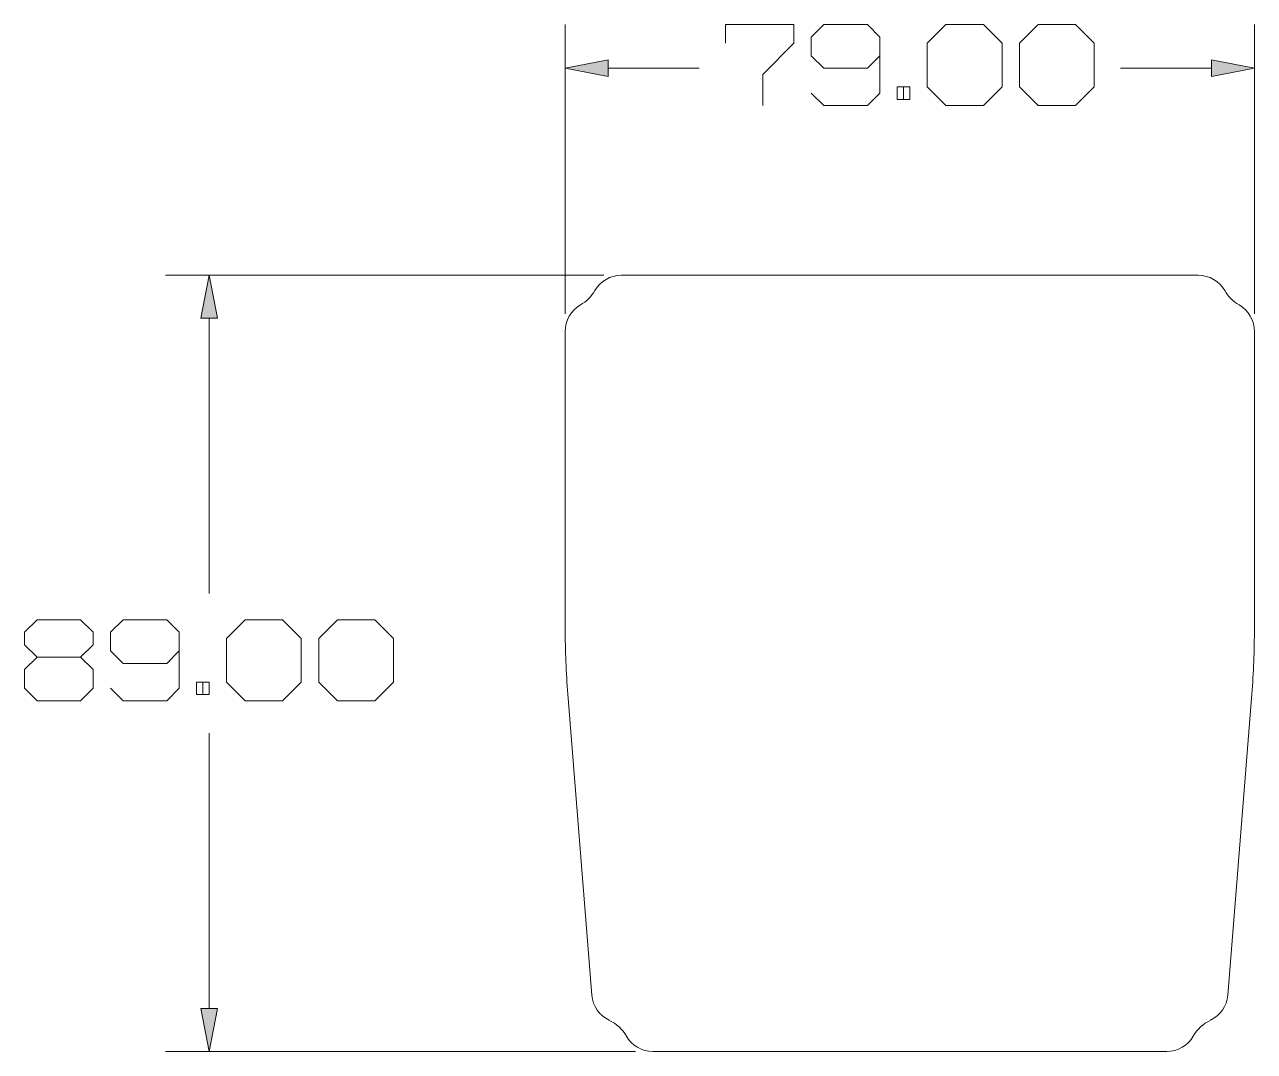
# Model space of a CAD drawing. Extents: x 493 to 634, y 376 to 494.
import ezdxf

# ---------------------------------------------------------------- set-up
doc = ezdxf.new("R2010")
doc.units = 0

msp = doc.modelspace()

# ---------------------------------------------------------------- linework, layer by layer
at = {"color": 5, "lineweight": 13}
for p, q in [((555, 460.57), (555, 493.75)), ((634, 460.57), (634, 493.75)), ((559.91, 488.75), (570.36, 488.75)), ((618.64, 488.75), (629.09, 488.75)), ((559.43, 465), (509.18, 465)), ((514.18, 428.5), (514.18, 460.09)), ((514.18, 380.91), (514.18, 412.5)), ((563.04, 376), (509.18, 376))]:
    msp.add_line(p, q, dxfattribs=at)
at = {"color": 7, "lineweight": 20}
for p, q in [((627.57, 465), (561.43, 465)), ((555, 458.57), (555, 424.49)), ((634, 424.49), (634, 458.57)), ((555.3, 416.96), (558.06, 382.45)), ((630.94, 382.45), (633.7, 416.96)), ((565.04, 376), (623.96, 376))]:
    msp.add_line(p, q, dxfattribs=at)
at = {"color": 5, "lineweight": 13}
for points in [[(573.36, 491.61), (573.36, 493.75), (581.21, 493.75), (581.21, 491.61), (577.64, 488.04), (577.64, 484.47)], [(591.07, 490.18), (589.64, 488.75), (584.64, 488.75), (583.21, 490.18), (583.21, 492.32), (584.64, 493.75), (589.64, 493.75), (591.07, 492.32), (591.07, 485.9), (589.64, 484.47), (584.64, 484.47), (583.21, 485.9)], [(593.79, 486.61), (593.79, 485.18)], [(510.75, 421.93), (509.32, 420.5), (504.32, 420.5), (502.89, 421.93), (502.89, 424.07), (504.32, 425.5), (509.32, 425.5), (510.75, 424.07), (510.75, 417.64), (509.32, 416.21), (504.32, 416.21), (502.89, 417.64)], [(494.46, 421.21), (493.03, 419.79), (493.03, 417.64), (494.46, 416.21), (499.46, 416.21), (500.89, 417.64), (500.89, 419.79), (499.46, 421.21)], [(513.46, 418.36), (513.46, 416.93)]]:
    msp.add_lwpolyline(points, dxfattribs=at)
for points in [[(598.64, 493.75), (602.93, 493.75), (605.07, 491.61), (605.07, 486.61), (602.93, 484.47), (598.64, 484.47), (596.5, 486.61), (596.5, 491.61)], [(609.21, 493.75), (613.5, 493.75), (615.64, 491.61), (615.64, 486.61), (613.5, 484.47), (609.21, 484.47), (607.07, 486.61), (607.07, 491.61)], [(593.07, 486.61), (594.5, 486.61), (594.5, 485.18), (593.07, 485.18)], [(494.46, 425.5), (499.46, 425.5), (500.89, 424.07), (500.89, 422.64), (499.46, 421.21), (494.46, 421.21), (493.03, 422.64), (493.03, 424.07)], [(518.32, 425.5), (522.6, 425.5), (524.75, 423.36), (524.75, 418.36), (522.6, 416.21), (518.32, 416.21), (516.18, 418.36), (516.18, 423.36)], [(528.89, 425.5), (533.18, 425.5), (535.32, 423.36), (535.32, 418.36), (533.18, 416.21), (528.89, 416.21), (526.75, 418.36), (526.75, 423.36)], [(512.75, 418.36), (514.18, 418.36), (514.18, 416.93), (512.75, 416.93)]]:
    msp.add_lwpolyline(points, close=True, dxfattribs=at)
at = {"color": 5, "lineweight": 20}
for points in [[(559.91, 489.71), (555, 488.75), (559.91, 487.8)], [(629.09, 487.8), (634, 488.75), (629.09, 489.71)], [(515.13, 460.09), (514.18, 465), (513.22, 460.09)], [(513.22, 380.91), (514.18, 376), (515.13, 380.91)]]:
    msp.add_lwpolyline(points, close=True, dxfattribs=at)
at = {"color": 7, "lineweight": 20}
for centre, radius, start, end in [((561.43, 461.5), 3.5, 90, 150), ((627.57, 461.5), 3.5, 30, 90), ((554.5, 465.5), 4.5, 300, 330), ((634.5, 465.5), 4.5, 210, 240), ((558.5, 458.57), 3.5, 120, 180), ((630.5, 458.57), 3.5, 0, 60), ((649.5, 424.49), 94.5, 180, 184.5739), ((539.5, 424.49), 94.5, 355.4261, 360), ((561.55, 382.73), 3.5, 184.5739, 244.5739), ((627.45, 382.73), 3.5, 295.4261, 355.4261), ((558.12, 375.5), 4.5, 30, 64.5739), ((630.88, 375.5), 4.5, 115.4261, 150), ((565.04, 379.5), 3.5, 210, 270), ((623.96, 379.5), 3.5, 270, 330)]:
    msp.add_arc(centre, radius, start, end, dxfattribs=at)
at = {"color": 5, "lineweight": 20}
for points in [[(559.91, 489.71), (555, 488.75), (559.91, 489.71), (559.91, 487.8)], [(629.09, 487.8), (634, 488.75), (629.09, 487.8), (629.09, 489.71)], [(515.13, 460.09), (514.18, 465), (515.13, 460.09), (513.22, 460.09)], [(513.22, 380.91), (514.18, 376), (513.22, 380.91), (515.13, 380.91)]]:
    msp.add_solid(points, dxfattribs=at)

doc.saveas('drawing.dxf')
